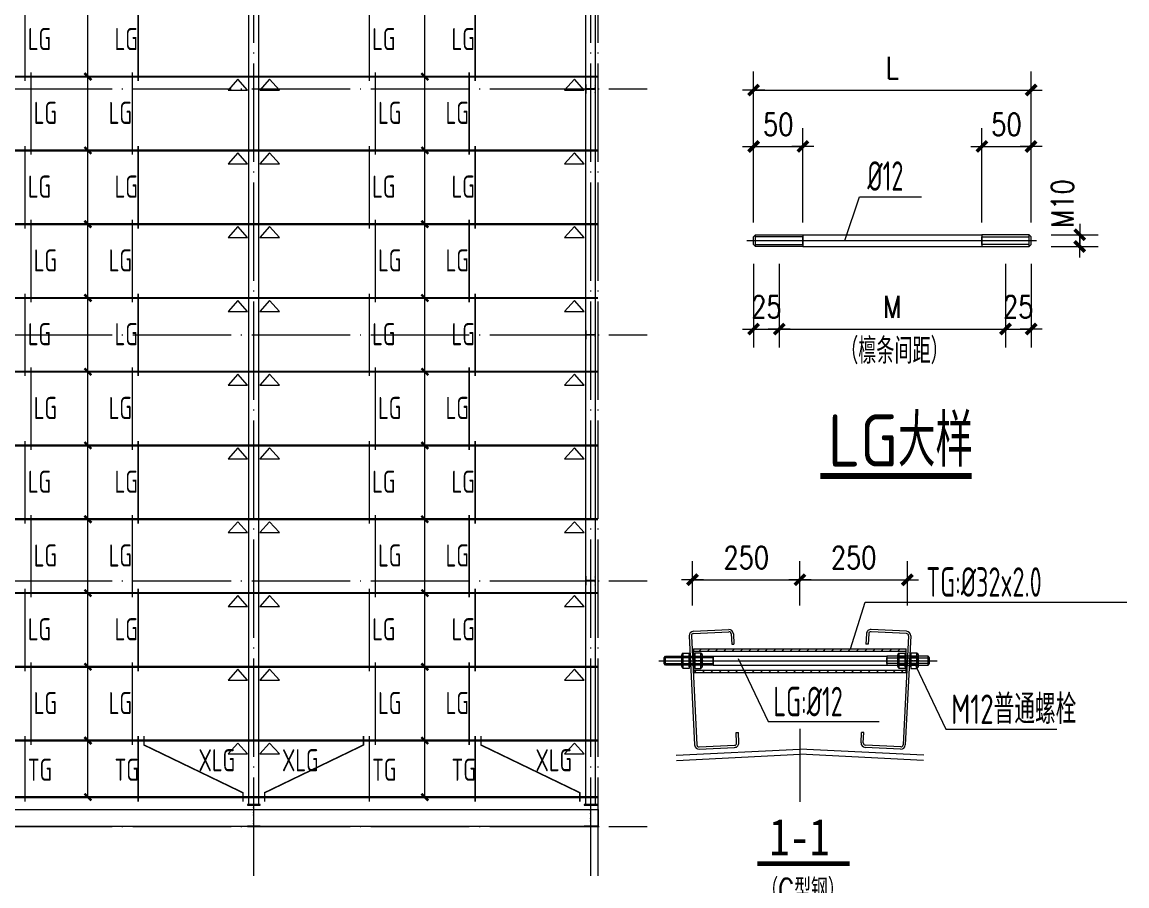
# Model space of a CAD drawing. Header units: millimetres. Extents: x 19781 to 898973, y -947928 to -267362.
# Drawn here: x 530426 to 552887, y -622575 to -605011 of the extents above; entities that cross this region are included whole.
import ezdxf

# ---------------------------------------------------------------- set-up
doc = ezdxf.new("R2010")
doc.units = ezdxf.units.MM
doc.header["$LTSCALE"] = 100
for name, pattern in [('ACAD_ISO04W100', [30.5, 24, -3, 0.5, -3]), ('CENTER', [50.8, 31.75, -6.35, 6.35, -6.35]), ('CENTER2', [28.574999, 19.049999, -3.175, 3.175, -3.175]), ('DOTE', [2.42, 2, -0.2, 0.02, -0.2])]:
    doc.linetypes.add(name, pattern=pattern)
doc.layers.get('0').update_dxf_attribs({"lineweight": 18})
for name, color, linetype, lineweight in [('08', 3, 'Continuous', 18), ('10', 7, 'Continuous', 18), ('14', 2, 'Continuous', 18), ('AXIS', 3, 'Continuous', 18), ('C', 6, 'CENTER', 18), ('DOTE', 1, 'DOTE', 18), ('PUB_DIM', 3, 'Continuous', 18), ('TDB_中实线', 7, 'Continuous', 18), ('TDB_中心线', 4, 'ACAD_ISO04W100', 18), ('TDB_文字', 3, 'Continuous', 18), ('TDB_细实线', 1, 'Continuous', 18), ('THICK', 6, 'Continuous', 18), ('卫浴', 7, 'Continuous', 18), ('数字', 3, 'Continuous', 20), ('构件号', 1, 'Continuous', 18), ('系杆支撑', 2, 'Continuous', 18), ('钢柱', 4, 'Continuous', 20), ('钢梁', 4, 'Continuous', 5)]:
    doc.layers.add(name, color=color, linetype=linetype, lineweight=lineweight)
doc.styles.add('_HZTXT', font='txt.shx', dxfattribs={"width": 0.7, "bigfont": 'hztxt.shx'})
doc.styles.add('dim_font', font='simplex.shx', dxfattribs={"width": 0.8, "bigfont": 'gbcbig.shx'})
doc.styles.add('GBHZ', font='gbenor.shx', dxfattribs={"bigfont": 'gbcbig.shx'})
doc.styles.add('TDB_仿宋字', font='', dxfattribs={"width": 0.8})
doc.styles.add('TDB_尺寸文字', font='simplex.shx', dxfattribs={"width": 0.65, "bigfont": 'hzdx.shx'})
doc.styles.add('TDB_文字', font='gbxwxt.shx', dxfattribs={"width": 0.8, "bigfont": 'hzdx.shx'})
doc.styles.add('TSSD_REIN', font='tssdeng.shx', dxfattribs={"width": 0.7, "bigfont": 'hztxt.shx'})
doc.styles.get('TDB_仿宋字').set_extended_font_data('宋体')
doc.dimstyles.new('dimn', dxfattribs={"dimtxt": 300, "dimasz": 1, "dimexe": 250, "dimexo": 300, "dimgap": 150, "dimtad": 1, "dimdec": 0, "dimzin": 0, "dimdsep": 46, "dimtxsty": 'dim_font', "dimblk": '_CAXARROW', "dimcen": 1, "dimdle": 2, "dimclrt": 7, "dimadec": 1, "dimazin": 0, "dimtfac": 1, "dimtdec": 0, "dimtix": 1, "dimtmove": 2, "dimatfit": 3, "dimfxl": 1, "dimtolj": 1, "dimtzin": 0, "dimarcsym": 0})
pattern_1 = [(45, (0, 0), (-7.07106781, 7.07106781), []), (45, (0, 2.5), (-7.07106781, 7.07106781), [])]

# ---------------------------------------------------------------- blocks, each defined once
blk = doc.blocks.new('_DIMX')
blk.add_line((-150, 0), (150, 0))
blk.add_lwpolyline([(-70, -70, 50, 50, 0), (70, 70, 50, 50, 0)], format="xyseb")
blk = doc.blocks.new('*X1362')
at = {"layer": 'AXIS', "color": 0, "linetype": 'Continuous', "lineweight": -2, "transparency": 16777216}
for p, q in [((150, 3477), (150, 4755)), ((817, 3477), (817, 4755)), ((149, 4505), (148, 4505)), ((150, 4505), (817, 4505)), ((818, 4505), (819, 4505))]:
    blk.add_line(p, q, dxfattribs=at)
at = {"layer": 'AXIS', "color": 0, "linetype": 'Continuous', "lineweight": -2, "transparency": 16777216, "xscale": 1.00005, "yscale": 1.00005, "zscale": 1.00005}
blk.add_blockref('_DIMX', (150, 4505), dxfattribs=at)
at = {"layer": 'AXIS', "color": 0, "linetype": 'Continuous', "lineweight": -2, "transparency": 16777216, "xscale": 1.00005, "yscale": 1.00005, "zscale": 1.00005, "rotation": 180}
blk.add_blockref('_DIMX', (817, 4505), dxfattribs=at)
at = {"layer": 'AXIS', "color": 7, "linetype": 'Continuous', "transparency": 16777216, "insert": (483, 4805), "char_height": 300, "width": 1165.77, "attachment_point": 5, "style": 'dim_font'}
blk.add_mtext('50', dxfattribs=at)
blk = doc.blocks.new('_CAXARROW')
blk.add_hatch(color=0).paths.add_polyline_path([(0, 0), (-1, 0.125), (-1, -0.125)], flags=0)
blk = doc.blocks.new('*X1363')
at = {"layer": 'AXIS', "color": 0, "linetype": 'Continuous', "lineweight": -2, "transparency": 16777216}
for p, q in [((150, 4242), (150, 5521)), ((3910, 4242), (3910, 5521)), ((151, 5271), (3909, 5271))]:
    blk.add_line(p, q, dxfattribs=at)
at = {"layer": 'AXIS', "color": 0, "linetype": 'Continuous', "lineweight": -2, "transparency": 16777216, "xscale": 1.00005, "yscale": 1.00005, "zscale": 1.00005, "rotation": 180}
blk.add_blockref('_DIMX', (150, 5271), dxfattribs=at)
at = {"layer": 'AXIS', "color": 0, "linetype": 'Continuous', "lineweight": -2, "transparency": 16777216, "xscale": 1.00005, "yscale": 1.00005, "zscale": 1.00005}
blk.add_blockref('_DIMX', (3910, 5271), dxfattribs=at)
at = {"layer": 'AXIS', "color": 7, "linetype": 'Continuous', "transparency": 16777216, "insert": (2030, 5571), "char_height": 300, "width": 411.45, "attachment_point": 5, "style": 'dim_font'}
blk.add_mtext('L', dxfattribs=at)
blk = doc.blocks.new('*X1364')
at = {"layer": 'AXIS', "color": 0, "linetype": 'Continuous', "lineweight": -2, "transparency": 16777216}
for p, q in [((3243, 3477), (3243, 4755)), ((3910, 3477), (3910, 4755)), ((3242, 4505), (3241, 4505)), ((3243, 4505), (3910, 4505)), ((3911, 4505), (3912, 4505))]:
    blk.add_line(p, q, dxfattribs=at)
at = {"layer": 'AXIS', "color": 0, "linetype": 'Continuous', "lineweight": -2, "transparency": 16777216, "xscale": 1.00005, "yscale": 1.00005, "zscale": 1.00005}
blk.add_blockref('_DIMX', (3243, 4505), dxfattribs=at)
at = {"layer": 'AXIS', "color": 0, "linetype": 'Continuous', "lineweight": -2, "transparency": 16777216, "xscale": 1.00005, "yscale": 1.00005, "zscale": 1.00005, "rotation": 180}
blk.add_blockref('_DIMX', (3910, 4505), dxfattribs=at)
at = {"layer": 'AXIS', "color": 7, "linetype": 'Continuous', "transparency": 16777216, "insert": (3576, 4805), "char_height": 300, "width": 1165.77, "attachment_point": 5, "style": 'dim_font'}
blk.add_mtext('50', dxfattribs=at)
blk = doc.blocks.new('*X1365')
at = {"layer": 'AXIS', "color": 0, "linetype": 'Continuous', "lineweight": -2, "transparency": 16777216}
for p, q in [((150, 2916), (150, 1781)), ((497, 2916), (497, 1781)), ((149, 2031), (148, 2031)), ((150, 2031), (497, 2031)), ((498, 2031), (499, 2031))]:
    blk.add_line(p, q, dxfattribs=at)
at = {"layer": 'AXIS', "color": 0, "linetype": 'Continuous', "lineweight": -2, "transparency": 16777216, "xscale": 1.00005, "yscale": 1.00005, "zscale": 1.00005}
blk.add_blockref('_DIMX', (150, 2031), dxfattribs=at)
at = {"layer": 'AXIS', "color": 0, "linetype": 'Continuous', "lineweight": -2, "transparency": 16777216, "xscale": 1.00005, "yscale": 1.00005, "zscale": 1.00005, "rotation": 180}
blk.add_blockref('_DIMX', (497, 2031), dxfattribs=at)
at = {"layer": 'AXIS', "color": 7, "linetype": 'Continuous', "transparency": 16777216, "insert": (323, 2331), "char_height": 300, "width": 1165.77, "attachment_point": 5, "style": 'dim_font'}
blk.add_mtext('25', dxfattribs=at)
blk = doc.blocks.new('*X1366')
at = {"layer": 'AXIS', "color": 0, "linetype": 'Continuous', "lineweight": -2, "transparency": 16777216}
for p, q in [((497, 2916), (497, 1781)), ((3563, 2916), (3563, 1781)), ((498, 2031), (3562, 2031))]:
    blk.add_line(p, q, dxfattribs=at)
at = {"layer": 'AXIS', "color": 0, "linetype": 'Continuous', "lineweight": -2, "transparency": 16777216, "xscale": 1.00005, "yscale": 1.00005, "zscale": 1.00005, "rotation": 180}
blk.add_blockref('_DIMX', (497, 2031), dxfattribs=at)
at = {"layer": 'AXIS', "color": 0, "linetype": 'Continuous', "lineweight": -2, "transparency": 16777216, "xscale": 1.00005, "yscale": 1.00005, "zscale": 1.00005}
blk.add_blockref('_DIMX', (3563, 2031), dxfattribs=at)
at = {"layer": 'AXIS', "color": 7, "linetype": 'Continuous', "transparency": 16777216, "insert": (2030, 2331), "char_height": 300, "width": 548.6, "attachment_point": 5, "style": 'dim_font'}
blk.add_mtext('M', dxfattribs=at)
blk = doc.blocks.new('*X1367')
at = {"layer": 'AXIS', "color": 0, "linetype": 'Continuous', "lineweight": -2, "transparency": 16777216}
for p, q in [((3563, 2916), (3563, 1781)), ((3910, 2916), (3910, 1781)), ((3562, 2031), (3561, 2031)), ((3563, 2031), (3910, 2031)), ((3911, 2031), (3912, 2031))]:
    blk.add_line(p, q, dxfattribs=at)
at = {"layer": 'AXIS', "color": 0, "linetype": 'Continuous', "lineweight": -2, "transparency": 16777216, "xscale": 1.00005, "yscale": 1.00005, "zscale": 1.00005}
blk.add_blockref('_DIMX', (3563, 2031), dxfattribs=at)
at = {"layer": 'AXIS', "color": 0, "linetype": 'Continuous', "lineweight": -2, "transparency": 16777216, "xscale": 1.00005, "yscale": 1.00005, "zscale": 1.00005, "rotation": 180}
blk.add_blockref('_DIMX', (3910, 2031), dxfattribs=at)
at = {"layer": 'AXIS', "color": 7, "linetype": 'Continuous', "transparency": 16777216, "insert": (3736, 2331), "char_height": 300, "width": 1165.77, "attachment_point": 5, "style": 'dim_font'}
blk.add_mtext('25', dxfattribs=at)
blk = doc.blocks.new('*X1368')
at = {"layer": 'AXIS', "color": 0, "linetype": 'Continuous', "lineweight": -2, "transparency": 16777216}
for p, q in [((4183, 3309), (4819, 3309)), ((4569, 3310), (4569, 3311)), ((4569, 3309), (4569, 3149)), ((4183, 3149), (4819, 3149)), ((4569, 3148), (4569, 3147))]:
    blk.add_line(p, q, dxfattribs=at)
at = {"layer": 'AXIS', "color": 0, "linetype": 'Continuous', "lineweight": -2, "transparency": 16777216, "xscale": 1.00005, "yscale": 1.00005, "zscale": 1.00005}
for p, rotation in [((4569, 3309), 270), ((4569, 3149), 90)]:
    blk.add_blockref('_DIMX', p, dxfattribs=dict(at, rotation=rotation))
at = {"layer": 'AXIS', "color": 7, "linetype": 'Continuous', "transparency": 16777216, "insert": (4336, 3731), "char_height": 300, "width": 1954.38, "attachment_point": 5, "rotation": 90, "style": 'dim_font'}
blk.add_mtext('M10', dxfattribs=at)
blk = doc.blocks.new('*X1370')
at = {"layer": 'AXIS', "color": 0, "linetype": 'Continuous', "lineweight": -2, "transparency": 16777216}
for p, q in [((456, 4001), (456, 4600)), ((1912, 4001), (1912, 4600)), ((457, 4350), (1911, 4350))]:
    blk.add_line(p, q, dxfattribs=at)
at = {"layer": 'AXIS', "color": 0, "linetype": 'Continuous', "lineweight": -2, "transparency": 16777216, "xscale": 1.00005, "yscale": 1.00005, "zscale": 1.00005, "rotation": 180}
blk.add_blockref('_DIMX', (456, 4350), dxfattribs=at)
at = {"layer": 'AXIS', "color": 0, "linetype": 'Continuous', "lineweight": -2, "transparency": 16777216, "xscale": 1.00005, "yscale": 1.00005, "zscale": 1.00005}
blk.add_blockref('_DIMX', (1912, 4350), dxfattribs=at)
at = {"layer": 'AXIS', "color": 7, "linetype": 'Continuous', "transparency": 16777216, "insert": (1184, 4650), "char_height": 300, "width": 1851.52, "attachment_point": 5, "style": 'dim_font'}
blk.add_mtext('250', dxfattribs=at)
blk = doc.blocks.new('*X1371')
at = {"layer": 'AXIS', "color": 0, "linetype": 'Continuous', "lineweight": -2, "transparency": 16777216}
for p, q in [((1912, 4001), (1912, 4600)), ((3368, 4001), (3368, 4600)), ((1913, 4350), (3367, 4350))]:
    blk.add_line(p, q, dxfattribs=at)
at = {"layer": 'AXIS', "color": 0, "linetype": 'Continuous', "lineweight": -2, "transparency": 16777216, "xscale": 1.00005, "yscale": 1.00005, "zscale": 1.00005, "rotation": 180}
blk.add_blockref('_DIMX', (1912, 4350), dxfattribs=at)
at = {"layer": 'AXIS', "color": 0, "linetype": 'Continuous', "lineweight": -2, "transparency": 16777216, "xscale": 1.00005, "yscale": 1.00005, "zscale": 1.00005}
blk.add_blockref('_DIMX', (3368, 4350), dxfattribs=at)
at = {"layer": 'AXIS', "color": 7, "linetype": 'Continuous', "transparency": 16777216, "insert": (2640, 4650), "char_height": 300, "width": 1851.52, "attachment_point": 5, "style": 'dim_font'}
blk.add_mtext('250', dxfattribs=at)
blk = doc.blocks.new('A$C219033C5')
at = {"layer": 'TDB_中实线', "ltscale": 100}
for p, q in [((150, 3282.5), (176.7, 3309.1)), ((176.7, 3149.1), (176.7, 3309.1)), ((176.7, 3309.1), (816.7, 3309.1)), ((816.7, 3309.1), (3242.8, 3309.1)), ((816.7, 3309.1), (816.7, 3149.1)), ((3882.9, 3309.1), (3242.8, 3309.1)), ((3242.8, 3309.1), (3242.8, 3149.1)), ((3882.9, 3149.1), (3882.9, 3309.1)), ((3909.5, 3282.5), (3882.9, 3309.1)), ((150, 3175.8), (150, 3282.5)), ((176.7, 3149.1), (150, 3175.8)), ((816.7, 3282.5), (176.7, 3282.5)), ((176.7, 3175.8), (816.7, 3175.8)), ((816.7, 3149.1), (176.7, 3149.1)), ((816.7, 3175.8), (816.7, 3282.5)), ((816.7, 3149.1), (3242.8, 3149.1)), ((3242.8, 3175.8), (3242.8, 3282.5)), ((3242.8, 3282.5), (3882.9, 3282.5)), ((3882.9, 3175.8), (3242.8, 3175.8)), ((3242.8, 3149.1), (3882.9, 3149.1)), ((3882.9, 3149.1), (3909.5, 3175.8)), ((3909.5, 3175.8), (3909.5, 3282.5))]:
    blk.add_line(p, q, dxfattribs=at)
at = {"layer": 'TDB_中心线', "ltscale": 20}
blk.add_line((57.3, 3229.1), (3982.6, 3229.1), dxfattribs=at)
at = {"layer": 'TDB_文字', "color": 3}
for p, q in [((1383.5, 3229.1), (1585.9, 3823.6)), ((1585.9, 3823.6), (2426.5, 3823.6))]:
    blk.add_line(p, q, dxfattribs=at)
blk.add_lwpolyline([(1052.3, 40, 80, 80, 0), (3105.2, 40, 80, 80, 0)], format="xyseb", dxfattribs=at)
at = {"layer": '08', "style": 'GBHZ'}
blk.add_text('LG大样', height=707.95, dxfattribs=at).set_placement((1158.1, 166.3))
at = {"layer": 'TDB_中实线', "style": '_HZTXT', "width": 0.7}
blk.add_text('（檩条间距）', height=350.04, dxfattribs=at).set_placement((1323.3, 1560))
at = {"layer": 'TDB_中实线', "insert": (1539.2, 3904.6), "char_height": 400.04, "width": 1110.111, "attachment_point": 7, "style": 'TDB_文字'}
blk.add_mtext('{\\W0.7; %%C12}', dxfattribs=at)
at = {"layer": 'AXIS', "linetype": 'Continuous'}
for base, p1, p2, text, picture, middle in [((3909.5, 5271), (150, 3942.3), (3909.5, 3942.3), 'L', '*X1363', (2029.8, 5571.1)), ((816.7, 4505.5), (150, 3176.7), (816.7, 3176.7), '50', '*X1362', (483.4, 4805.5)), ((3909.5, 4505.5), (3242.8, 3176.7), (3909.5, 3176.7), '50', '*X1364', (3576.2, 4805.5)), ((496.7, 2031.3), (150, 3215.6), (496.7, 3215.6), '25', '*X1365', (323.4, 2331.3)), ((3562.8, 2031.3), (496.7, 3215.6), (3562.8, 3215.6), 'M', '*X1366', (2029.8, 2331.3)), ((3909.5, 2031.3), (3562.8, 3215.6), (3909.5, 3215.6), '25', '*X1367', (3736.2, 2331.3))]:
    dim = blk.add_linear_dim(base=base, p1=p1, p2=p2, text=text, dimstyle='dimn', override={"dimscale": 1.00005, "dimlfac": 0.99995, "dimsah": 1}, dxfattribs=at)
    dim.commit()
    dim.dimension.update_dxf_attribs({"geometry": picture, "text_midpoint": middle, "dimtype": 160})
dim = blk.add_linear_dim(base=(4569.1, 3149.1), p1=(3882.9, 3309.1), p2=(3882.9, 3149.1), angle=90, text='M10', dimstyle='dimn', override={"dimscale": 1.00005, "dimlfac": 0.99995, "dimsah": 1}, dxfattribs=at)
dim.commit()
dim.dimension.update_dxf_attribs({"geometry": '*X1368', "text_midpoint": (4335.7, 3730.8), "dimtype": 160})
blk = doc.blocks.new('A$C494400F7')
for p, q in [((310.4, 3173.3), (310.4, 3332.6)), ((330.4, 3149), (330.4, 3356.9)), ((330.4, 3356.9), (412.4, 3356.9)), ((330.4, 3304.9), (412.4, 3304.9)), ((412.4, 3356.9), (412.4, 3149)), ((412.4, 3335.9), (418.4, 3335.9)), ((412.4, 3169.9), (412.4, 3335.9)), ((418.4, 3335.9), (418.4, 3169.9)), ((487.3, 3335.9), (481.3, 3335.9)), ((481.3, 3335.9), (481.3, 3169.9)), ((569.3, 3356.9), (487.3, 3356.9)), ((487.3, 3356.9), (487.3, 3149)), ((487.3, 3169.9), (487.3, 3335.9)), ((569.3, 3304.9), (487.3, 3304.9)), ((569.3, 3149), (569.3, 3356.9)), ((589.3, 3173.3), (589.3, 3332.6)), ((3237.5, 3173.3), (3237.5, 3332.6)), ((3257.5, 3149), (3257.5, 3356.9)), ((3257.5, 3356.9), (3339.5, 3356.9)), ((3257.5, 3304.9), (3339.5, 3304.9)), ((3339.5, 3356.9), (3339.5, 3149)), ((3339.5, 3335.9), (3345.5, 3335.9)), ((3339.5, 3169.9), (3339.5, 3335.9)), ((3345.5, 3335.9), (3345.5, 3169.9)), ((3414.7, 3335.9), (3408.7, 3335.9)), ((3408.7, 3335.9), (3408.7, 3169.9)), ((3496.7, 3356.9), (3414.7, 3356.9)), ((3414.7, 3356.9), (3414.7, 3149)), ((3414.7, 3169.9), (3414.7, 3335.9)), ((3496.7, 3304.9), (3414.7, 3304.9)), ((3496.7, 3149), (3496.7, 3356.9)), ((3516.7, 3173.3), (3516.7, 3332.6)), ((330.4, 3201), (412.4, 3201)), ((412.4, 3149), (330.4, 3149)), ((418.4, 3169.9), (412.4, 3169.9)), ((481.3, 3169.9), (487.3, 3169.9)), ((569.3, 3201), (487.3, 3201)), ((487.3, 3149), (569.3, 3149)), ((3257.5, 3201), (3339.5, 3201)), ((3339.5, 3149), (3257.5, 3149)), ((3345.5, 3169.9), (3339.5, 3169.9)), ((3408.7, 3169.9), (3414.7, 3169.9)), ((3496.7, 3201), (3414.7, 3201)), ((3414.7, 3149), (3496.7, 3149))]:
    blk.add_line(p, q)
at = {"color": 2, "linetype": 'CENTER2', "ltscale": 0.0075}
for p, q in [((299.1, 3252.9), (432.1, 3252.9)), ((600.6, 3252.9), (467.5, 3252.9)), ((3226.2, 3252.9), (3359.3, 3252.9)), ((3528, 3252.9), (3394.9, 3252.9))]:
    blk.add_line(p, q, dxfattribs=at)
for centre, radius, start, end in [((337.2, 3330.9), 26.9, 104.67593, 255.32407), ((387.9, 3252.9), 77.5, 137.89655, 222.10345), ((562.5, 3330.9), 26.9, 284.67593, 75.32407), ((511.8, 3252.9), 77.5, 317.89655, 42.10345), ((3264.3, 3330.9), 26.9, 104.67593, 255.32407), ((3315, 3252.9), 77.5, 137.89655, 222.10345), ((3489.9, 3330.9), 26.9, 284.67593, 75.32407), ((3439.2, 3252.9), 77.5, 317.89655, 42.10345), ((337.2, 3175), 26.9, 104.67593, 255.32407), ((562.5, 3175), 26.9, 284.67593, 75.32407), ((3264.3, 3175), 26.9, 104.67593, 255.32407), ((3489.9, 3175), 26.9, 284.67593, 75.32407)]:
    blk.add_arc(centre, radius, start, end)
at = {"layer": 'TDB_中实线'}
for p, q in [((467.8, 3651.2), (947.3, 3675.2)), ((469.3, 3621.3), (948.8, 3645.2)), ((980.3, 3616.8), (987.3, 3476.9)), ((1010.2, 3618.3), (1017.2, 3478.4)), ((2814, 3618.3), (2807, 3478.4)), ((2844, 3616.8), (2837, 3476.9)), ((3354.9, 3621.2), (2875.4, 3645.2)), ((3356.4, 3651.2), (2876.9, 3675.2)), ((410.9, 3588.3), (484.9, 2110)), ((440.9, 3589.8), (514.8, 2111.5)), ((987.3, 3476.9), (1017.2, 3478.4)), ((2837, 3476.9), (2807, 3478.4)), ((3383.3, 3589.8), (3309.4, 2111.5)), ((3413.3, 3588.3), (3339.4, 2110)), ((1047.2, 2278.3), (1077.2, 2279.8)), ((1054.2, 2138.5), (1047.2, 2278.3)), ((1084.2, 2140), (1077.2, 2279.8)), ((2740, 2140), (2747, 2279.8)), ((2777, 2278.3), (2747, 2279.8)), ((2770, 2138.5), (2777, 2278.3)), ((546.3, 2083), (1025.7, 2107)), ((3277.9, 2083), (2798.5, 2107)), ((547.8, 2053.1), (1027.2, 2077.1)), ((3276.4, 2053), (2797, 2077))]:
    blk.add_line(p, q, dxfattribs=at)
at = {"layer": 'TDB_中实线', "ltscale": 100}
for p, q in [((69.6, 3292.9), (89.6, 3312.9)), ((89.6, 3192.9), (89.6, 3312.9)), ((89.6, 3312.9), (736.2, 3312.9)), ((470.7, 3412.9), (470.7, 3092.9)), ((470.7, 3412.9), (3351.5, 3412.9)), ((470.7, 3382.9), (3351.5, 3382.9)), ((546.2, 3382.9), (576.2, 3412.9)), ((658.4, 3382.9), (688.4, 3412.9)), ((736.2, 3312.9), (3088, 3312.9)), ((736.2, 3312.9), (736.2, 3192.9)), ((770.7, 3382.9), (800.7, 3412.9)), ((883, 3382.9), (913, 3412.9)), ((995.2, 3382.9), (1025.2, 3412.9)), ((1107.5, 3382.9), (1137.5, 3412.9)), ((1219.8, 3382.9), (1249.8, 3412.9)), ((1332, 3382.9), (1362, 3412.9)), ((1444.3, 3382.9), (1474.3, 3412.9)), ((1556.6, 3382.9), (1586.6, 3412.9)), ((1668.8, 3382.9), (1698.8, 3412.9)), ((1781.1, 3382.9), (1811.1, 3412.9)), ((1893.4, 3382.9), (1923.4, 3412.9)), ((2005.6, 3382.9), (2035.6, 3412.9)), ((2117.9, 3382.9), (2147.9, 3412.9)), ((2230.1, 3382.9), (2260.2, 3412.9)), ((2342.4, 3382.9), (2372.4, 3412.9)), ((2454.7, 3382.9), (2484.7, 3412.9)), ((2566.9, 3382.9), (2596.9, 3412.9)), ((2679.2, 3382.9), (2709.2, 3412.9)), ((2791.5, 3382.9), (2821.5, 3412.9)), ((2903.7, 3382.9), (2933.7, 3412.9)), ((3016, 3382.9), (3046, 3412.9)), ((3649.7, 3312.9), (3088, 3312.9)), ((3088, 3312.9), (3088, 3192.9)), ((3128.3, 3382.9), (3158.3, 3412.9)), ((3240.5, 3382.9), (3270.5, 3412.9)), ((3351.5, 3092.9), (3351.5, 3412.9)), ((3649.7, 3192.9), (3649.7, 3312.9)), ((3669.7, 3292.9), (3649.7, 3312.9)), ((69.6, 3212.9), (69.6, 3292.9)), ((89.6, 3192.9), (69.6, 3212.9)), ((736.2, 3292.9), (89.6, 3292.9)), ((89.6, 3212.9), (736.2, 3212.9)), ((736.2, 3192.9), (89.6, 3192.9)), ((736.2, 3212.9), (736.2, 3292.9)), ((736.2, 3192.9), (3088, 3192.9)), ((3088, 3212.9), (3088, 3292.9)), ((3088, 3292.9), (3649.7, 3292.9)), ((3649.7, 3212.9), (3088, 3212.9)), ((3088, 3192.9), (3649.7, 3192.9)), ((3649.7, 3192.9), (3669.7, 3212.9)), ((3669.7, 3212.9), (3669.7, 3292.9)), ((470.7, 3122.9), (3351.5, 3122.9)), ((470.7, 3092.9), (3351.5, 3092.9)), ((480.7, 3092.9), (510.7, 3122.9)), ((592.9, 3092.9), (622.9, 3122.9)), ((705.2, 3092.9), (735.2, 3122.9)), ((817.5, 3092.9), (847.5, 3122.9)), ((929.7, 3092.9), (959.7, 3122.9)), ((1042, 3092.9), (1072, 3122.9)), ((1154.3, 3092.9), (1184.3, 3122.9)), ((1266.5, 3092.9), (1296.5, 3122.9)), ((1378.8, 3092.9), (1408.8, 3122.9)), ((1491.1, 3092.9), (1521.1, 3122.9)), ((1603.3, 3092.9), (1633.3, 3122.9)), ((1715.6, 3092.9), (1745.6, 3122.9)), ((1827.9, 3092.9), (1857.9, 3122.9)), ((1940.1, 3092.9), (1970.1, 3122.9)), ((2052.4, 3092.9), (2082.4, 3122.9)), ((2164.6, 3092.9), (2194.7, 3122.9)), ((2276.9, 3092.9), (2306.9, 3122.9)), ((2389.2, 3092.9), (2419.2, 3122.9)), ((2501.4, 3092.9), (2531.4, 3122.9)), ((2613.7, 3092.9), (2643.7, 3122.9)), ((2726, 3092.9), (2756, 3122.9)), ((2838.2, 3092.9), (2868.2, 3122.9)), ((2950.5, 3092.9), (2980.5, 3122.9)), ((3062.8, 3092.9), (3092.8, 3122.9)), ((3175, 3092.9), (3205, 3122.9)), ((3287.3, 3092.9), (3317.3, 3122.9))]:
    blk.add_line(p, q, dxfattribs=at)
at = {"layer": 'TDB_中实线', "color": 3}
for p, q in [((233.8, 1971.5), (1912.1, 2055.5)), ((237.3, 1901.6), (1915.6, 1985.5)), ((3586.9, 1901.6), (1908.6, 1985.5)), ((3590.4, 1971.5), (1912.1, 2055.5))]:
    blk.add_line(p, q, dxfattribs=at)
at = {"layer": 'TDB_中实线'}
for centre, radius, start, end in [((470.8, 3591.3), 60, 92.864, 182.864), ((470.8, 3591.3), 30, 92.864, 182.864), ((950.3, 3615.3), 60, 2.864, 92.864), ((950.3, 3615.3), 30, 2.865, 92.864), ((544.8, 2113), 60, 182.864, 272.864), ((544.8, 2113), 30, 182.864, 272.864), ((1024.2, 2137), 30, 272.864, 2.864), ((1024.2, 2137), 60, 272.864, 2.864)]:
    blk.add_arc(centre, radius, start, end, dxfattribs=at)
for centre, major_axis, start_param, end_param in [((2873.9, 3615.3), (42.4, 42.4), 0.7354119, 2.3062083), ((2873.9, 3615.3), (-21.2, 21.2), 5.4478009, 7.0185798), ((3353.4, 3591.3), (21.2, 21.2), 5.4478009, 7.0185972), ((3353.4, 3591.3), (42.4, 42.4), 5.4478009, 7.0185972), ((2800, 2137), (42.4, 42.4), 2.3062083, 3.8770046), ((2800, 2137), (-21.2, 21.2), 0.7354119, 2.3062083), ((3279.4, 2113), (42.4, 42.4), 3.8770046, 5.4478009), ((3279.4, 2113), (21.2, 21.2), 3.8770046, 5.4478009)]:
    blk.add_ellipse(centre, major_axis=major_axis, ratio=1, start_param=start_param, end_param=end_param, dxfattribs=at)
at = {"layer": 'TDB_中心线', "ltscale": 20}
for p, q in [((0, 3252.9), (3770.1, 3252.9)), ((1912.1, 2327.4), (1912.1, 1337.7))]:
    blk.add_line(p, q, dxfattribs=at)
at = {"layer": 'TDB_文字', "color": 3}
for p, q in [((2596.9, 3412.9), (2794.2, 4044)), ((2794.2, 4044), (6343.5, 4044)), ((1072.6, 3283.7), (1480.4, 2428.6)), ((3482, 3179.8), (3889.7, 2324.7)), ((1480.4, 2428.6), (2984.6, 2428.6)), ((3889.7, 2324.7), (5393.9, 2324.7))]:
    blk.add_line(p, q, dxfattribs=at)
blk.add_lwpolyline([(1334.4, 501.3, 60, 60, 0), (2584.5, 501.3, 60, 60, 0)], format="xyseb", dxfattribs=at)
at = {"layer": 'TDB_中实线'}
for s, height, style, width, p in [('TG:%%C32x2.0', 400.04, 'TDB_文字', 0.7, (3624.6, 4119.5)), ('LG:%%C12', 400.04, 'TDB_文字', 0.7, (1551.5, 2498.9)), ('M12普通螺栓', 400.04, 'TSSD_REIN', 0.7, (3960.9, 2394.9)), ('（C型钢）', 300.03, 'TDB_尺寸文字', 0.8, (1389.7, 0))]:
    blk.add_text(s, height=height, dxfattribs=dict(at, style=style, width=width)).set_placement(p)
at = {"layer": 'TDB_细实线', "style": 'TDB_仿宋字', "width": 0.8}
blk.add_text('1-1', height=500.05, dxfattribs=at).set_placement((1499, 613.1))
at = {"layer": 'AXIS', "linetype": 'Continuous'}
for base, p1, p2, picture, middle in [((1912.1, 4349.7), (456.2, 3701.4), (1912.1, 3701.4), '*X1370', (1184.2, 4649.7)), ((3368, 4349.7), (1912.1, 3701.4), (3368, 3701.4), '*X1371', (2640.1, 4649.7))]:
    dim = blk.add_linear_dim(base=base, p1=p1, p2=p2, text='250', dimstyle='dimn', override={"dimscale": 1.00005, "dimlfac": 0.99995, "dimsah": 1}, dxfattribs=at)
    dim.commit()
    dim.dimension.update_dxf_attribs({"geometry": picture, "text_midpoint": middle, "dimtype": 160})

msp = doc.modelspace()

# ---------------------------------------------------------------- hatches: boundary and pattern name
at = {"layer": '10', "ltscale": 100}
h = msp.add_hatch(dxfattribs=at)
h.set_pattern_fill('金属', color=256, style=0, pattern_type=0)
h.set_pattern_definition(pattern_1)
h.paths.add_polyline_path([(542078.21, -606373.05), (542078.21, -606460.05), (542086.21, -606460.05), (542086.21, -606280.05), (542078.21, -606280.05), (542078.21, -606367.05), (541894.21, -606367.05), (541894.21, -606280.05), (541886.21, -606280.05), (541886.21, -606460.05), (541894.21, -606460.05), (541894.21, -606373.05)], flags=0)
h = msp.add_hatch(dxfattribs=at)
h.set_pattern_fill('金属', color=256, style=0, pattern_type=0)
h.set_pattern_definition(pattern_1)
h.paths.add_polyline_path([(542078.21, -611373.05), (542078.21, -611460.05), (542086.21, -611460.05), (542086.21, -611280.05), (542078.21, -611280.05), (542078.21, -611367.05), (541894.21, -611367.05), (541894.21, -611280.05), (541886.21, -611280.05), (541886.21, -611460.05), (541894.21, -611460.05), (541894.21, -611373.05)], flags=0)
h = msp.add_hatch(dxfattribs=at)
h.set_pattern_fill('金属', color=256, style=0, pattern_type=0)
h.set_pattern_definition(pattern_1)
h.paths.add_polyline_path([(542078.21, -616373.05), (542078.21, -616460.05), (542086.21, -616460.05), (542086.21, -616280.05), (542078.21, -616280.05), (542078.21, -616367.05), (541894.21, -616367.05), (541894.21, -616280.05), (541886.21, -616280.05), (541886.21, -616460.05), (541894.21, -616460.05), (541894.21, -616373.05)], flags=0)
h = msp.add_hatch(dxfattribs=at)
h.set_pattern_fill('金属', color=256, style=0, pattern_type=0)
h.set_pattern_definition(pattern_1)
h.paths.add_polyline_path([(535140.21, -620932.05), (535266.21, -620932.05), (535266.21, -620920.05), (535006.21, -620920.05), (535006.21, -620932.05), (535132.21, -620932.05), (535132.21, -621358.05), (535006.21, -621358.05), (535006.21, -621370.05), (535266.21, -621370.05), (535266.21, -621358.05), (535140.21, -621358.05)], flags=0)
h = msp.add_hatch(dxfattribs=at)
h.set_pattern_fill('金属', color=256, style=0, pattern_type=0)
h.set_pattern_definition(pattern_1)
h.paths.add_polyline_path([(541990.21, -620932.05), (542116.21, -620932.05), (542116.21, -620920.05), (541856.21, -620920.05), (541856.21, -620932.05), (541982.21, -620932.05), (541982.21, -621358.05), (541856.21, -621358.05), (541856.21, -621370.05), (542116.21, -621370.05), (542116.21, -621358.05), (541990.21, -621358.05)], flags=0)

# ---------------------------------------------------------------- linework, layer by layer
at = {"layer": 'C'}
for points in [[(531694.21, -606050.05, 50, 50, 0), (531834.21, -606190.05, 50, 50, 0)], [(538544.21, -606050.05, 50, 50, 0), (538684.21, -606190.05, 50, 50, 0)], [(531694.21, -607550.05, 50, 50, 0), (531834.21, -607690.05, 50, 50, 0)], [(538544.21, -607550.05, 50, 50, 0), (538684.21, -607690.05, 50, 50, 0)], [(531694.21, -609050.05, 50, 50, 0), (531834.21, -609190.05, 50, 50, 0)], [(538544.21, -609050.05, 50, 50, 0), (538684.21, -609190.05, 50, 50, 0)], [(531694.21, -610550.05, 50, 50, 0), (531834.21, -610690.05, 50, 50, 0)], [(538544.21, -610550.05, 50, 50, 0), (538684.21, -610690.05, 50, 50, 0)], [(531694.21, -612050.05, 50, 50, 0), (531834.21, -612190.05, 50, 50, 0)], [(538544.21, -612050.05, 50, 50, 0), (538684.21, -612190.05, 50, 50, 0)], [(531694.21, -613550.05, 50, 50, 0), (531834.21, -613690.05, 50, 50, 0)], [(538544.21, -613550.05, 50, 50, 0), (538684.21, -613690.05, 50, 50, 0)], [(531694.21, -615050.05, 50, 50, 0), (531834.21, -615190.05, 50, 50, 0)], [(538544.21, -615050.05, 50, 50, 0), (538684.21, -615190.05, 50, 50, 0)], [(531694.21, -616550.05, 50, 50, 0), (531834.21, -616690.05, 50, 50, 0)], [(538544.21, -616550.05, 50, 50, 0), (538684.21, -616690.05, 50, 50, 0)], [(531694.21, -618050.05, 50, 50, 0), (531834.21, -618190.05, 50, 50, 0)], [(538544.21, -618050.05, 50, 50, 0), (538684.21, -618190.05, 50, 50, 0)], [(531694.21, -619550.05, 50, 50, 0), (531834.21, -619690.05, 50, 50, 0)], [(538544.21, -619550.05, 50, 50, 0), (538684.21, -619690.05, 50, 50, 0)], [(531694.21, -620700.05, 50, 50, 0), (531834.21, -620840.05, 50, 50, 0)], [(538544.21, -620700.05, 50, 50, 0), (538684.21, -620840.05, 50, 50, 0)]]:
    msp.add_lwpolyline(points, format="xyseb", dxfattribs=at)
at = {"layer": 'DOTE', "linetype": 'DOTE', "ltscale": 10}
for p, q in [((535136.21, -622370.05), (535136.21, -580370.05)), ((541986.21, -622370.05), (541986.21, -580370.05)), ((542136.21, -622370.05), (542136.21, -580370.05)), ((443136.21, -606370.05), (543136.21, -606370.05)), ((443136.21, -611370.05), (543136.21, -611370.05)), ((443136.21, -616370.05), (543136.21, -616370.05)), ((443136.21, -621370.05), (543136.21, -621370.05))]:
    msp.add_line(p, q, dxfattribs=at)
at = {"layer": 'PUB_DIM', "color": 6, "linetype": 'Continuous'}
for points in [[(535009.39, -606392.32), (534811.04, -606169.69), (534612.68, -606392.32)], [(535656.39, -606392.32), (535458.04, -606169.69), (535259.68, -606392.32)], [(541852.39, -606392.32), (541654.04, -606169.69), (541455.68, -606392.32)], [(535009.39, -607892.32), (534811.04, -607669.69), (534612.68, -607892.32)], [(535656.39, -607892.32), (535458.04, -607669.69), (535259.68, -607892.32)], [(541852.39, -607892.32), (541654.04, -607669.69), (541455.68, -607892.32)], [(535009.39, -609392.32), (534811.04, -609169.69), (534612.68, -609392.32)], [(535656.39, -609392.32), (535458.04, -609169.69), (535259.68, -609392.32)], [(541852.39, -609392.32), (541654.04, -609169.69), (541455.68, -609392.32)], [(535009.39, -610892.32), (534811.04, -610669.69), (534612.68, -610892.32)], [(535656.39, -610892.32), (535458.04, -610669.69), (535259.68, -610892.32)], [(541852.39, -610892.32), (541654.04, -610669.69), (541455.68, -610892.32)], [(535009.39, -612392.32), (534811.04, -612169.69), (534612.68, -612392.32)], [(535656.39, -612392.32), (535458.04, -612169.69), (535259.68, -612392.32)], [(541852.39, -612392.32), (541654.04, -612169.69), (541455.68, -612392.32)], [(535009.39, -613892.32), (534811.04, -613669.69), (534612.68, -613892.32)], [(535656.39, -613892.32), (535458.04, -613669.69), (535259.68, -613892.32)], [(541852.39, -613892.32), (541654.04, -613669.69), (541455.68, -613892.32)], [(535009.39, -615392.32), (534811.04, -615169.69), (534612.68, -615392.32)], [(535656.39, -615392.32), (535458.04, -615169.69), (535259.68, -615392.32)], [(541852.39, -615392.32), (541654.04, -615169.69), (541455.68, -615392.32)], [(535009.39, -616892.32), (534811.04, -616669.69), (534612.68, -616892.32)], [(535656.39, -616892.32), (535458.04, -616669.69), (535259.68, -616892.32)], [(541852.39, -616892.32), (541654.04, -616669.69), (541455.68, -616892.32)], [(535009.39, -618392.32), (534811.04, -618169.69), (534612.68, -618392.32)], [(535656.39, -618392.32), (535458.04, -618169.69), (535259.68, -618392.32)], [(541852.39, -618392.32), (541654.04, -618169.69), (541455.68, -618392.32)], [(535009.39, -619892.32), (534811.04, -619669.69), (534612.68, -619892.32)], [(535656.39, -619892.32), (535458.04, -619669.69), (535259.68, -619892.32)], [(541852.39, -619892.32), (541654.04, -619669.69), (541455.68, -619892.32)]]:
    msp.add_lwpolyline(points, close=True, dxfattribs=at)
at = {"layer": 'THICK', "ltscale": 100}
for p, q in [((531764.21, -620770.05), (531764.21, -580069.48)), ((538614.21, -620770.05), (538614.21, -580069.48))]:
    msp.add_line(p, q, dxfattribs=at)
at = {"layer": '卫浴', "ltscale": 100}
msp.add_lwpolyline([(542136.21, -621020.05), (542136.21, -621370.05), (444136.21, -621370.05), (444136.21, -621020.05)], close=True, dxfattribs=at)
at = {"layer": '构件号'}
for points in [[(542136.21, -606120.05, 45, 45, 0), (444136.21, -606120.05, 45, 45, 0)], [(542136.21, -607620.05, 45, 45, 0), (444136.21, -607620.05, 45, 45, 0)], [(542136.21, -609120.05, 45, 45, 0), (444136.21, -609120.05, 45, 45, 0)], [(542136.21, -610620.05, 45, 45, 0), (444136.21, -610620.05, 45, 45, 0)], [(542136.21, -612120.05, 45, 45, 0), (444136.21, -612120.05, 45, 45, 0)], [(542136.21, -613620.05, 45, 45, 0), (444136.21, -613620.05, 45, 45, 0)], [(542136.21, -615120.05, 45, 45, 0), (444136.21, -615120.05, 45, 45, 0)], [(542136.21, -616620.05, 45, 45, 0), (444136.21, -616620.05, 45, 45, 0)], [(542136.21, -618120.05, 45, 45, 0), (444136.21, -618120.05, 45, 45, 0)], [(542136.21, -619620.05, 45, 45, 0), (444136.21, -619620.05, 45, 45, 0)], [(542136.21, -620770.05, 45, 45, 0), (444136.21, -620770.05, 45, 45, 0)]]:
    msp.add_lwpolyline(points, format="xyseb", dxfattribs=at)
at = {"layer": '系杆支撑'}
for points in [[(530486.21, -606210.21, 30, 30, 0), (530486.21, -604530.24, 30, 30, 0)], [(532786.21, -606210.21, 30, 30, 0), (532786.21, -604530.24, 30, 30, 0)], [(537486.09, -606210.21, 30, 30, 0), (537486.09, -604530.24, 30, 30, 0)], [(539636.33, -606210.21, 30, 30, 0), (539636.33, -604530.24, 30, 30, 0)], [(530606.21, -607710.21, 30, 30, 0), (530606.21, -606030.24, 30, 30, 0)], [(532666.21, -607710.21, 30, 30, 0), (532666.21, -606030.24, 30, 30, 0)], [(537606.09, -607710.21, 30, 30, 0), (537606.09, -606030.24, 30, 30, 0)], [(539516.33, -607710.21, 30, 30, 0), (539516.33, -606030.24, 30, 30, 0)], [(530486.21, -609210.21, 30, 30, 0), (530486.21, -607530.24, 30, 30, 0)], [(532786.21, -609210.21, 30, 30, 0), (532786.21, -607530.24, 30, 30, 0)], [(537486.09, -609210.21, 30, 30, 0), (537486.09, -607530.24, 30, 30, 0)], [(539636.33, -609210.21, 30, 30, 0), (539636.33, -607530.24, 30, 30, 0)], [(530606.21, -610710.21, 30, 30, 0), (530606.21, -609030.24, 30, 30, 0)], [(532666.21, -610710.21, 30, 30, 0), (532666.21, -609030.24, 30, 30, 0)], [(537606.09, -610710.21, 30, 30, 0), (537606.09, -609030.24, 30, 30, 0)], [(539516.33, -610710.21, 30, 30, 0), (539516.33, -609030.24, 30, 30, 0)], [(530486.21, -612210.21, 30, 30, 0), (530486.21, -610530.24, 30, 30, 0)], [(532786.21, -612210.21, 30, 30, 0), (532786.21, -610530.24, 30, 30, 0)], [(537486.09, -612210.21, 30, 30, 0), (537486.09, -610530.24, 30, 30, 0)], [(539636.33, -612210.21, 30, 30, 0), (539636.33, -610530.24, 30, 30, 0)], [(530606.21, -613710.21, 30, 30, 0), (530606.21, -612030.24, 30, 30, 0)], [(532666.21, -613710.21, 30, 30, 0), (532666.21, -612030.24, 30, 30, 0)], [(537606.09, -613710.21, 30, 30, 0), (537606.09, -612030.24, 30, 30, 0)], [(539516.33, -613710.21, 30, 30, 0), (539516.33, -612030.24, 30, 30, 0)], [(530486.21, -615210.21, 30, 30, 0), (530486.21, -613530.24, 30, 30, 0)], [(532786.21, -615210.21, 30, 30, 0), (532786.21, -613530.24, 30, 30, 0)], [(537486.09, -615210.21, 30, 30, 0), (537486.09, -613530.24, 30, 30, 0)], [(539636.33, -615210.21, 30, 30, 0), (539636.33, -613530.24, 30, 30, 0)], [(530606.21, -616710.21, 30, 30, 0), (530606.21, -615030.24, 30, 30, 0)], [(532666.21, -616710.21, 30, 30, 0), (532666.21, -615030.24, 30, 30, 0)], [(537606.09, -616710.21, 30, 30, 0), (537606.09, -615030.24, 30, 30, 0)], [(539516.33, -616710.21, 30, 30, 0), (539516.33, -615030.24, 30, 30, 0)], [(530486.21, -618210.21, 30, 30, 0), (530486.21, -616530.24, 30, 30, 0)], [(532786.21, -618210.21, 30, 30, 0), (532786.21, -616530.24, 30, 30, 0)], [(537486.09, -618210.21, 30, 30, 0), (537486.09, -616530.24, 30, 30, 0)], [(539636.33, -618210.21, 30, 30, 0), (539636.33, -616530.24, 30, 30, 0)], [(530606.21, -619710.21, 30, 30, 0), (530606.21, -618030.24, 30, 30, 0)], [(532666.21, -619710.21, 30, 30, 0), (532666.21, -618030.24, 30, 30, 0)], [(537606.09, -619710.21, 30, 30, 0), (537606.09, -618030.24, 30, 30, 0)], [(539516.33, -619710.21, 30, 30, 0), (539516.33, -618030.24, 30, 30, 0)], [(530486.21, -619529.89, 30, 30, 0), (530486.21, -620859.87, 30, 30, 0)], [(532786.21, -619529.89, 30, 30, 0), (532786.21, -620859.87, 30, 30, 0)], [(534916.09, -620859.87, 30, 30, 0), (534916.09, -620680.24, 30, 30, 0), (532906.21, -619710.21, 30, 30, 0), (532906.21, -619529.89, 30, 30, 0)], [(535356.21, -620859.87, 30, 30, 0), (535356.21, -620680.24, 30, 30, 0), (537366.09, -619710.21, 30, 30, 0), (537366.09, -619529.89, 30, 30, 0)], [(537486.09, -619529.89, 30, 30, 0), (537486.09, -620859.87, 30, 30, 0)], [(539636.33, -619529.89, 30, 30, 0), (539636.33, -620859.87, 30, 30, 0)], [(541766.21, -620859.87, 30, 30, 0), (541766.21, -620680.24, 30, 30, 0), (539756.33, -619710.21, 30, 30, 0), (539756.33, -619529.89, 30, 30, 0)]]:
    msp.add_lwpolyline(points, format="xyseb", dxfattribs=at)
at = {"layer": '钢柱', "ltscale": 100}
for points in [[(542078.21, -606373.05), (542078.21, -606460.05), (542086.21, -606460.05), (542086.21, -606280.05), (542078.21, -606280.05), (542078.21, -606367.05), (541894.21, -606367.05), (541894.21, -606280.05), (541886.21, -606280.05), (541886.21, -606460.05), (541894.21, -606460.05), (541894.21, -606373.05)], [(542078.21, -611373.05), (542078.21, -611460.05), (542086.21, -611460.05), (542086.21, -611280.05), (542078.21, -611280.05), (542078.21, -611367.05), (541894.21, -611367.05), (541894.21, -611280.05), (541886.21, -611280.05), (541886.21, -611460.05), (541894.21, -611460.05), (541894.21, -611373.05)], [(542078.21, -616373.05), (542078.21, -616460.05), (542086.21, -616460.05), (542086.21, -616280.05), (542078.21, -616280.05), (542078.21, -616367.05), (541894.21, -616367.05), (541894.21, -616280.05), (541886.21, -616280.05), (541886.21, -616460.05), (541894.21, -616460.05), (541894.21, -616373.05)], [(535140.21, -620932.05), (535266.21, -620932.05), (535266.21, -620920.05), (535006.21, -620920.05), (535006.21, -620932.05), (535132.21, -620932.05), (535132.21, -621358.05), (535006.21, -621358.05), (535006.21, -621370.05), (535266.21, -621370.05), (535266.21, -621358.05), (535140.21, -621358.05)], [(541990.21, -620932.05), (542116.21, -620932.05), (542116.21, -620920.05), (541856.21, -620920.05), (541856.21, -620932.05), (541982.21, -620932.05), (541982.21, -621358.05), (541856.21, -621358.05), (541856.21, -621370.05), (542116.21, -621370.05), (542116.21, -621358.05), (541990.21, -621358.05)]]:
    msp.add_lwpolyline(points, close=True, dxfattribs=at)
at = {"layer": '钢梁', "ltscale": 100}
for p, q in [((535036.21, -620920.05), (535036.21, -581820.05)), ((535236.21, -620920.05), (535236.21, -581820.05)), ((541886.21, -620920.05), (541886.21, -581820.05)), ((542086.21, -620920.05), (542086.21, -581820.05))]:
    msp.add_line(p, q, dxfattribs=at)

# ---------------------------------------------------------------- block references
at = {"layer": '14', "ltscale": 100, "xscale": 1.5, "yscale": 1.5, "zscale": 1.5}
for name, p in [('A$C219033C5', (545074.21, -614298.53)), ('A$C494400F7', (543372.21, -622874.53))]:
    msp.add_blockref(name, p, dxfattribs=at)

# ---------------------------------------------------------------- texts
at = {"layer": '数字', "ltscale": 100, "style": 'TSSD_REIN', "width": 0.7}
for s, p in [('LG', (530543.58, -605581.83)), ('LG', (532307.58, -605581.83)), ('LG', (537543.46, -605581.83)), ('LG', (539157.7, -605581.83)), ('LG', (530663.58, -607081.83)), ('LG', (532187.58, -607081.83)), ('LG', (537663.46, -607081.83)), ('LG', (539037.7, -607081.83)), ('LG', (530543.58, -608581.83)), ('LG', (532307.58, -608581.83)), ('LG', (537543.46, -608581.83)), ('LG', (539157.7, -608581.83)), ('LG', (530663.58, -610081.83)), ('LG', (532187.58, -610081.83)), ('LG', (537663.46, -610081.83)), ('LG', (539037.7, -610081.83)), ('LG', (530543.58, -611581.83)), ('LG', (532307.58, -611581.83)), ('LG', (537543.46, -611581.83)), ('LG', (539157.7, -611581.83)), ('LG', (530663.58, -613081.83)), ('LG', (532187.58, -613081.83)), ('LG', (537663.46, -613081.83)), ('LG', (539037.7, -613081.83)), ('LG', (530543.58, -614581.83)), ('LG', (532307.58, -614581.83)), ('LG', (537543.46, -614581.83)), ('LG', (539157.7, -614581.83)), ('LG', (530663.58, -616081.83)), ('LG', (532187.58, -616081.83)), ('LG', (537663.46, -616081.83)), ('LG', (539037.7, -616081.83)), ('LG', (530543.58, -617581.83)), ('LG', (532307.58, -617581.83)), ('LG', (537543.46, -617581.83)), ('LG', (539157.7, -617581.83)), ('LG', (530663.58, -619081.83)), ('LG', (532187.58, -619081.83)), ('LG', (537663.46, -619081.83)), ('LG', (539037.7, -619081.83)), ('XLG', (534013.79, -620244.48)), ('XLG', (535710.67, -620244.48)), ('XLG', (540863.91, -620244.48)), ('TG', (530543.58, -620437.83)), ('TG', (532307.58, -620437.83)), ('TG', (537543.46, -620437.83)), ('TG', (539157.7, -620437.83))]:
    msp.add_text(s, height=450, dxfattribs=at).set_placement(p)

doc.saveas('drawing.dxf')
